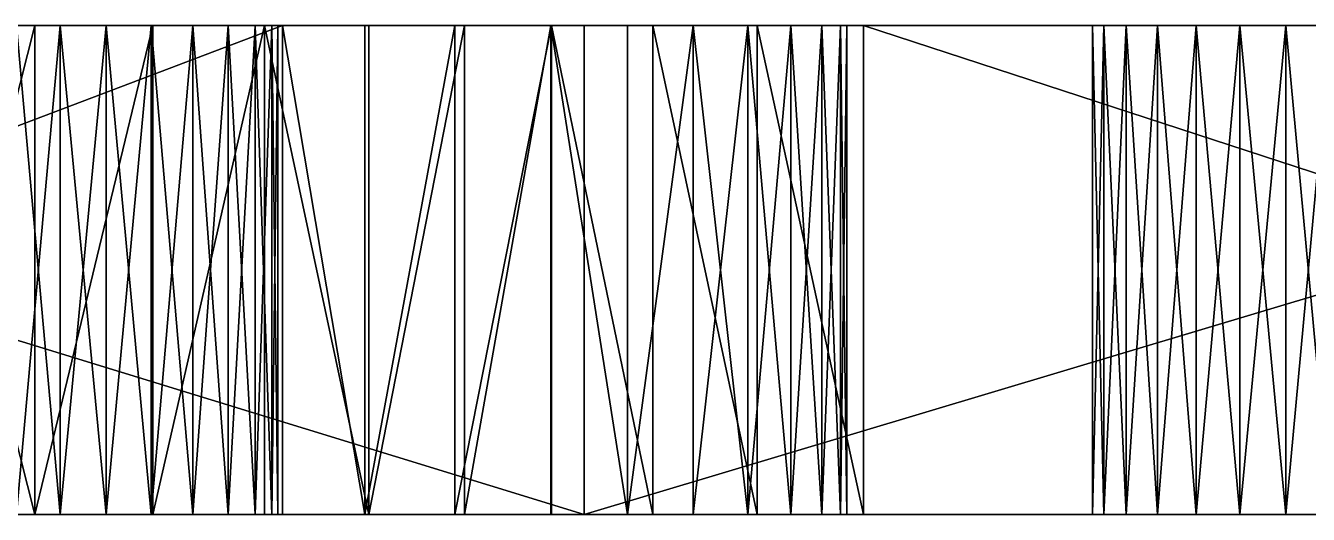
# Model space of a CAD drawing. Header units: metres. Extents: x -5.7 to 75.9, y 0 to 4.
# Drawn here: x 49.77 to 60.28, y 0 to 4 of the extents above; entities that cross this region are included whole.
import ezdxf

# ---------------------------------------------------------------- set-up
doc = ezdxf.new("R2010")
doc.units = ezdxf.units.M

msp = doc.modelspace()

# ---------------------------------------------------------------- linework, layer by layer
for points in [[(41.318542, 4, -5), (40.432671, 4, 15.170964), (51.877586, 4, 4.785977)], [(40.432671, 4, 15.170964), (40.80201, 4, 15.24142), (51.877586, 4, 4.785977)], [(41.142223, 4, 67.934494), (40.80201, 4, 68.094589), (54.348534, 4, 78.862305)], [(40.80201, 4, 68.094589), (41.318542, 4, 90), (54.348534, 4, 78.862305)], [(40.80201, 4, 15.24142), (41.142223, 4, 15.401513), (51.877586, 4, 4.785977)], [(41.142223, 4, 67.934494), (54.348534, 4, 78.862305), (49.699814, 4, 68.025246)], [(41.142223, 4, 15.401513), (49.382347, 4, 15.512235), (51.877586, 4, 4.785977)], [(41.318542, 4, 90), (41.318542, 0, 90), (54.348534, 0, 78.862305)], [(54.348534, 4, 78.862305), (41.318542, 4, 90), (54.348534, 0, 78.862305)], [(51.877586, 4, 4.785977), (51.877586, 0, 4.785977), (41.318542, 0, -5)], [(41.318542, 4, -5), (51.877586, 4, 4.785977), (41.318542, 0, -5)], [(49.699814, 4, 18.025246), (46.704994, 4, 30.204323), (50.057411, 4, 18.141436)], [(46.704994, 4, 30.204323), (47.783955, 4, 30.458092), (50.057411, 4, 18.141436)], [(49.699814, 4, 65.31076), (50.057411, 4, 65.194572), (46.704994, 4, 53.795677)], [(46.704994, 4, 53.795677), (50.057411, 4, 65.194572), (47.783955, 4, 53.541908)], [(50.057411, 4, 18.141436), (47.783955, 4, 30.458092), (50.432671, 4, 18.165045)], [(47.783955, 4, 30.458092), (48.8349, 4, 30.810333), (50.432671, 4, 18.165045)], [(50.057411, 4, 65.194572), (50.432671, 4, 65.170967), (47.783955, 4, 53.541908)], [(47.783955, 4, 53.541908), (50.432671, 4, 65.170967), (48.8349, 4, 53.189667)], [(48.8349, 4, 53.189667), (49.848862, 4, 52.741959), (49.848862, 0, 52.741959)], [(48.8349, 4, 53.189667), (49.848862, 0, 52.741959), (48.8349, 0, 53.189667)], [(49.848862, 4, 31.258041), (48.8349, 4, 30.810333), (48.8349, 0, 30.810333)], [(49.848862, 4, 31.258041), (48.8349, 0, 30.810333), (49.848862, 0, 31.258041)], [(48.8349, 4, 30.810333), (49.848862, 4, 31.258041), (58.511829, 4, 26.312)], [(48.8349, 4, 30.810333), (58.511829, 4, 26.312), (50.80201, 4, 18.094589)], [(50.432671, 4, 18.165045), (48.8349, 4, 30.810333), (50.80201, 4, 18.094589)], [(50.432671, 4, 65.170967), (50.80201, 4, 65.241417), (48.8349, 4, 53.189667)], [(48.8349, 4, 53.189667), (50.80201, 4, 65.241417), (49.848862, 4, 52.741959)], [(49.382347, 4, 15.512235), (49.699814, 4, 15.310764), (51.877586, 4, 4.785977)], [(49.699814, 4, 68.025246), (50.057411, 4, 68.141434), (50.057411, 0, 68.141434)], [(49.699814, 4, 68.025246), (50.057411, 0, 68.141434), (49.699814, 0, 68.025246)], [(49.699814, 4, 65.31076), (49.699814, 0, 65.31076), (50.057411, 0, 65.194572)], [(50.057411, 4, 65.194572), (49.699814, 4, 65.31076), (50.057411, 0, 65.194572)], [(49.699814, 4, 18.025246), (50.057411, 4, 18.141436), (49.699814, 0, 18.025246)], [(50.057411, 4, 18.141436), (50.057411, 0, 18.141436), (49.699814, 0, 18.025246)], [(50.057411, 4, 15.194573), (49.699814, 4, 15.310764), (49.699814, 0, 15.310764)], [(50.057411, 4, 15.194573), (49.699814, 0, 15.310764), (50.057411, 0, 15.194573)], [(49.699814, 4, 68.025246), (54.348534, 4, 78.862305), (50.057411, 4, 68.141434)], [(49.699814, 4, 15.310764), (50.057411, 4, 15.194573), (51.877586, 4, 4.785977)], [(49.848862, 4, 52.741959), (50.817184, 4, 52.202606), (49.848862, 0, 52.741959)], [(50.817184, 4, 52.202606), (50.817184, 0, 52.202606), (49.848862, 0, 52.741959)], [(50.817184, 4, 31.797394), (49.848862, 4, 31.258041), (49.848862, 0, 31.258041)], [(50.817184, 4, 31.797394), (49.848862, 0, 31.258041), (50.817184, 0, 31.797394)], [(49.848862, 4, 52.741959), (50.80201, 4, 65.241417), (58.511829, 4, 57.688)], [(50.817184, 4, 52.202606), (49.848862, 4, 52.741959), (58.511829, 4, 57.312)], [(49.848862, 4, 52.741959), (58.511829, 4, 57.688), (58.511829, 4, 57.312)], [(49.848862, 4, 31.258041), (50.817184, 4, 31.797394), (58.511829, 4, 26.688)], [(49.848862, 4, 31.258041), (58.511829, 4, 26.688), (58.511829, 4, 26.312)], [(50.057411, 4, 68.141434), (50.432671, 4, 68.165047), (50.057411, 0, 68.141434)], [(50.432671, 4, 68.165047), (50.432671, 0, 68.165047), (50.057411, 0, 68.141434)], [(50.057411, 4, 65.194572), (50.057411, 0, 65.194572), (50.432671, 0, 65.170967)], [(50.432671, 4, 65.170967), (50.057411, 4, 65.194572), (50.432671, 0, 65.170967)], [(50.057411, 4, 15.194573), (50.057411, 0, 15.194573), (50.432671, 0, 15.170964)], [(50.432671, 4, 15.170964), (50.057411, 4, 15.194573), (50.432671, 0, 15.170964)], [(50.057411, 4, 18.141436), (50.432671, 4, 18.165045), (50.057411, 0, 18.141436)], [(50.432671, 4, 18.165045), (50.432671, 0, 18.165045), (50.057411, 0, 18.141436)], [(50.057411, 4, 68.141434), (54.348534, 4, 78.862305), (50.432671, 4, 68.165047)], [(50.057411, 4, 15.194573), (50.432671, 4, 15.170964), (52.552361, 4, 5.337394)], [(51.877586, 4, 4.785977), (50.057411, 4, 15.194573), (52.552361, 4, 5.337394)], [(50.432671, 4, 68.165047), (50.80201, 4, 68.094589), (50.80201, 0, 68.094589)], [(50.432671, 4, 68.165047), (50.80201, 0, 68.094589), (50.432671, 0, 68.165047)], [(50.432671, 4, 65.170967), (50.432671, 0, 65.170967), (50.80201, 0, 65.241417)], [(50.80201, 4, 65.241417), (50.432671, 4, 65.170967), (50.80201, 0, 65.241417)], [(50.432671, 4, 15.170964), (50.432671, 0, 15.170964), (50.80201, 0, 15.24142)], [(50.80201, 4, 15.24142), (50.432671, 4, 15.170964), (50.80201, 0, 15.24142)], [(50.432671, 4, 18.165045), (50.80201, 4, 18.094589), (50.432671, 0, 18.165045)], [(50.80201, 4, 18.094589), (50.80201, 0, 18.094589), (50.432671, 0, 18.165045)], [(50.432671, 4, 68.165047), (54.348534, 4, 78.862305), (50.80201, 4, 68.094589)], [(50.432671, 4, 15.170964), (50.80201, 4, 15.24142), (53.290421, 4, 5.800699)], [(52.552361, 4, 5.337394), (50.432671, 4, 15.170964), (53.290421, 4, 5.800699)], [(51.142223, 4, 65.401512), (50.80201, 4, 65.241417), (50.80201, 0, 65.241417)], [(51.142223, 4, 65.401512), (50.80201, 0, 65.241417), (51.142223, 0, 65.401512)], [(50.80201, 4, 68.094589), (51.142223, 4, 67.934494), (51.142223, 0, 67.934494)], [(50.80201, 4, 68.094589), (51.142223, 0, 67.934494), (50.80201, 0, 68.094589)], [(50.80201, 4, 15.24142), (50.80201, 0, 15.24142), (51.142223, 0, 15.401513)], [(51.142223, 4, 15.401513), (50.80201, 4, 15.24142), (51.142223, 0, 15.401513)], [(50.80201, 4, 18.094589), (51.142223, 4, 17.934496), (50.80201, 0, 18.094589)], [(51.142223, 4, 17.934496), (51.142223, 0, 17.934496), (50.80201, 0, 18.094589)], [(50.80201, 4, 65.241417), (51.142223, 4, 65.401512), (58.605335, 4, 58.052185)], [(50.80201, 4, 65.241417), (58.605335, 4, 58.052185), (58.511829, 4, 57.688)], [(50.80201, 4, 68.094589), (54.348534, 4, 78.862305), (51.142223, 4, 67.934494)], [(58.511829, 4, 26.312), (58.605335, 4, 25.947813), (50.80201, 4, 18.094589)], [(50.80201, 4, 18.094589), (58.605335, 4, 25.947813), (51.142223, 4, 17.934496)], [(53.290421, 4, 5.800699), (50.80201, 4, 15.24142), (54.080322, 4, 6.168712)], [(54.080322, 4, 6.168712), (50.80201, 4, 15.24142), (54.909832, 4, 6.43573)], [(50.80201, 4, 15.24142), (51.142223, 4, 15.401513), (54.909832, 4, 6.43573)], [(50.817184, 4, 52.202606), (51.731617, 4, 51.576206), (50.817184, 0, 52.202606)], [(51.731617, 4, 51.576206), (51.731617, 0, 51.576206), (50.817184, 0, 52.202606)], [(51.731617, 4, 32.423794), (50.817184, 4, 31.797394), (50.817184, 0, 31.797394)], [(51.731617, 4, 32.423794), (50.817184, 0, 31.797394), (51.731617, 0, 32.423794)], [(50.817184, 4, 52.202606), (58.511829, 4, 57.312), (58.605335, 4, 56.947815)], [(51.731617, 4, 51.576206), (50.817184, 4, 52.202606), (58.605335, 4, 56.947815)], [(50.817184, 4, 31.797394), (51.731617, 4, 32.423794), (58.605335, 4, 27.052187)], [(50.817184, 4, 31.797394), (58.605335, 4, 27.052187), (58.511829, 4, 26.688)], [(51.142223, 4, 65.401512), (51.142223, 0, 65.401512), (51.431938, 0, 65.641182)], [(51.431938, 4, 65.641182), (51.142223, 4, 65.401512), (51.431938, 0, 65.641182)], [(51.142223, 4, 67.934494), (51.431938, 4, 67.694824), (51.431938, 0, 67.694824)], [(51.142223, 4, 67.934494), (51.431938, 0, 67.694824), (51.142223, 0, 67.934494)], [(51.142223, 4, 15.401513), (51.142223, 0, 15.401513), (51.431938, 0, 15.641184)], [(51.431938, 4, 15.641184), (51.142223, 4, 15.401513), (51.431938, 0, 15.641184)], [(51.142223, 4, 17.934496), (51.431938, 4, 17.694826), (51.142223, 0, 17.934496)], [(51.431938, 4, 17.694826), (51.431938, 0, 17.694826), (51.142223, 0, 17.934496)], [(51.142223, 4, 65.401512), (51.431938, 4, 65.641182), (58.786476, 4, 58.38168)], [(51.142223, 4, 65.401512), (58.786476, 4, 58.38168), (58.605335, 4, 58.052185)], [(51.142223, 4, 67.934494), (54.348534, 4, 78.862305), (51.431938, 4, 67.694824)], [(58.605335, 4, 25.947813), (58.786476, 4, 25.618322), (51.142223, 4, 17.934496)], [(51.142223, 4, 17.934496), (58.786476, 4, 25.618322), (51.431938, 4, 17.694826)], [(51.142223, 4, 15.401513), (51.431938, 4, 15.641184), (55.766087, 4, 6.597613)], [(54.909832, 4, 6.43573), (51.142223, 4, 15.401513), (55.766087, 4, 6.597613)], [(51.652943, 4, 65.945374), (51.431938, 4, 65.641182), (51.652943, 0, 65.945374)], [(51.431938, 4, 65.641182), (51.431938, 0, 65.641182), (51.652943, 0, 65.945374)], [(51.431938, 4, 67.694824), (51.652943, 4, 67.390633), (51.652943, 0, 67.390633)], [(51.431938, 4, 67.694824), (51.652943, 0, 67.390633), (51.431938, 0, 67.694824)], [(51.652943, 4, 15.945374), (51.431938, 4, 15.641184), (51.652943, 0, 15.945374)], [(51.431938, 4, 15.641184), (51.431938, 0, 15.641184), (51.652943, 0, 15.945374)], [(51.431938, 4, 17.694826), (51.652943, 4, 17.390635), (51.431938, 0, 17.694826)], [(51.652943, 4, 17.390635), (51.652943, 0, 17.390635), (51.431938, 0, 17.694826)], [(51.431938, 4, 65.641182), (51.652943, 4, 65.945374), (59.043865, 4, 58.655769)], [(51.431938, 4, 65.641182), (59.043865, 4, 58.655769), (58.786476, 4, 58.38168)], [(51.431938, 4, 67.694824), (54.348534, 4, 78.862305), (51.652943, 4, 67.390633)], [(58.786476, 4, 25.618322), (59.043865, 4, 25.344231), (51.431938, 4, 17.694826)], [(51.431938, 4, 17.694826), (59.043865, 4, 25.344231), (51.652943, 4, 17.390635)], [(55.766087, 4, 6.597613), (51.431938, 4, 15.641184), (56.635822, 4, 6.651855)], [(51.431938, 4, 15.641184), (51.652943, 4, 15.945374), (56.635822, 4, 6.651855)], [(51.652943, 4, 67.390633), (51.791359, 4, 67.041039), (51.791359, 0, 67.041039)], [(51.791359, 4, 66.294968), (51.652943, 4, 65.945374), (51.652943, 0, 65.945374)], [(51.652943, 4, 67.390633), (51.791359, 0, 67.041039), (51.652943, 0, 67.390633)], [(51.791359, 4, 66.294968), (51.652943, 0, 65.945374), (51.791359, 0, 66.294968)], [(51.652943, 4, 17.390635), (51.791359, 4, 17.041039), (51.652943, 0, 17.390635)], [(51.791359, 4, 17.041039), (51.791359, 0, 17.041039), (51.652943, 0, 17.390635)], [(51.652943, 4, 15.945374), (51.652943, 0, 15.945374), (51.791359, 0, 16.29497)], [(51.791359, 4, 16.29497), (51.652943, 4, 15.945374), (51.791359, 0, 16.29497)], [(51.652943, 4, 65.945374), (51.791359, 4, 66.294968), (59.361332, 4, 58.857239)], [(59.043865, 4, 58.655769), (51.652943, 4, 65.945374), (59.361332, 4, 58.857239)], [(51.791359, 4, 67.041039), (51.652943, 4, 67.390633), (67.718262, 4, 78.862305)], [(51.652943, 4, 67.390633), (54.348534, 4, 78.862305), (67.718262, 4, 78.862305)], [(59.043865, 4, 25.344231), (59.361332, 4, 25.142759), (51.652943, 4, 17.390635)], [(51.652943, 4, 17.390635), (59.361332, 4, 25.142759), (51.791359, 4, 17.041039)], [(51.652943, 4, 15.945374), (51.791359, 4, 16.29497), (56.635822, 4, 6.651855)], [(51.731617, 4, 51.576206), (52.584347, 4, 50.868107), (52.584347, 0, 50.868107)], [(51.731617, 4, 51.576206), (52.584347, 0, 50.868107), (51.731617, 0, 51.576206)], [(52.584347, 4, 33.131893), (51.731617, 4, 32.423794), (52.584347, 0, 33.131893)], [(51.731617, 4, 32.423794), (51.731617, 0, 32.423794), (52.584347, 0, 33.131893)], [(51.731617, 4, 51.576206), (58.605335, 4, 56.947815), (58.786476, 4, 56.61832)], [(52.584347, 4, 50.868107), (51.731617, 4, 51.576206), (58.786476, 4, 56.61832)], [(51.731617, 4, 32.423794), (52.584347, 4, 33.131893), (58.786476, 4, 27.381678)], [(51.731617, 4, 32.423794), (58.786476, 4, 27.381678), (58.605335, 4, 27.052187)], [(51.791359, 4, 67.041039), (51.838482, 4, 66.668007), (51.838482, 0, 66.668007)], [(51.791359, 4, 67.041039), (51.838482, 0, 66.668007), (51.791359, 0, 67.041039)], [(51.838482, 4, 66.668007), (51.791359, 4, 66.294968), (51.791359, 0, 66.294968)], [(51.838482, 4, 66.668007), (51.791359, 0, 66.294968), (51.838482, 0, 66.668007)], [(51.791359, 4, 17.041039), (51.838482, 4, 16.668005), (51.791359, 0, 17.041039)], [(51.838482, 4, 16.668005), (51.838482, 0, 16.668005), (51.791359, 0, 17.041039)], [(51.838482, 4, 16.668005), (51.791359, 4, 16.29497), (51.791359, 0, 16.29497)], [(51.838482, 4, 16.668005), (51.791359, 0, 16.29497), (51.838482, 0, 16.668005)], [(51.791359, 4, 66.294968), (51.838482, 4, 66.668007), (59.718929, 4, 58.973431)], [(59.361332, 4, 58.857239), (51.791359, 4, 66.294968), (59.718929, 4, 58.973431)], [(51.838482, 4, 66.668007), (51.791359, 4, 67.041039), (60.094185, 4, 58.99704)], [(51.791359, 4, 67.041039), (67.718262, 4, 78.862305), (60.094185, 4, 58.99704)], [(59.361332, 4, 25.142759), (59.718929, 4, 25.026569), (51.791359, 4, 17.041039)], [(51.791359, 4, 17.041039), (59.718929, 4, 25.026569), (51.838482, 4, 16.668005)], [(51.838482, 4, 16.668005), (60.094185, 4, 25.00296), (51.791359, 4, 16.29497)], [(51.791359, 4, 16.29497), (60.094185, 4, 25.00296), (56.635822, 4, 6.651855)], [(59.718929, 4, 58.973431), (51.838482, 4, 66.668007), (60.094185, 4, 58.99704)], [(59.718929, 4, 25.026569), (60.094185, 4, 25.00296), (51.838482, 4, 16.668005)], [(51.877586, 4, 4.785977), (52.552361, 0, 5.337394), (51.877586, 0, 4.785977)], [(51.877586, 4, 4.785977), (52.552361, 4, 5.337394), (52.552361, 0, 5.337394)], [(53.290421, 4, 5.800699), (53.290421, 0, 5.800699), (52.552361, 0, 5.337394)], [(52.552361, 4, 5.337394), (53.290421, 4, 5.800699), (52.552361, 0, 5.337394)], [(53.368107, 4, 50.084347), (53.368107, 0, 50.084347), (52.584347, 0, 50.868107)], [(52.584347, 4, 50.868107), (53.368107, 4, 50.084347), (52.584347, 0, 50.868107)], [(53.368107, 4, 33.915653), (52.584347, 4, 33.131893), (52.584347, 0, 33.131893)], [(53.368107, 4, 33.915653), (52.584347, 0, 33.131893), (53.368107, 0, 33.915653)], [(52.584347, 4, 33.131893), (53.368107, 4, 33.915653), (59.043865, 4, 27.655769)], [(52.584347, 4, 50.868107), (58.786476, 4, 56.61832), (59.043865, 4, 56.344231)], [(52.584347, 4, 33.131893), (59.043865, 4, 27.655769), (58.786476, 4, 27.381678)], [(52.584347, 4, 50.868107), (59.043865, 4, 56.344231), (53.368107, 4, 50.084347)], [(54.080322, 4, 6.168712), (54.080322, 0, 6.168712), (53.290421, 0, 5.800699)], [(53.290421, 4, 5.800699), (54.080322, 4, 6.168712), (53.290421, 0, 5.800699)], [(54.076206, 4, 49.231617), (54.076206, 0, 49.231617), (53.368107, 0, 50.084347)], [(53.368107, 4, 50.084347), (54.076206, 4, 49.231617), (53.368107, 0, 50.084347)], [(54.076206, 4, 34.768383), (53.368107, 4, 33.915653), (53.368107, 0, 33.915653)], [(54.076206, 4, 34.768383), (53.368107, 0, 33.915653), (54.076206, 0, 34.768383)], [(53.368107, 4, 33.915653), (54.076206, 4, 34.768383), (59.361332, 4, 27.857241)], [(59.043865, 4, 27.655769), (53.368107, 4, 33.915653), (59.361332, 4, 27.857241)], [(59.043865, 4, 56.344231), (59.361332, 4, 56.142761), (53.368107, 4, 50.084347)], [(53.368107, 4, 50.084347), (59.361332, 4, 56.142761), (54.076206, 4, 49.231617)], [(54.076206, 4, 49.231617), (54.702606, 4, 48.317184), (54.702606, 0, 48.317184)], [(54.076206, 4, 49.231617), (54.702606, 0, 48.317184), (54.076206, 0, 49.231617)], [(54.702606, 4, 35.682816), (54.076206, 4, 34.768383), (54.702606, 0, 35.682816)], [(54.076206, 4, 34.768383), (54.076206, 0, 34.768383), (54.702606, 0, 35.682816)], [(59.361332, 4, 27.857241), (54.076206, 4, 34.768383), (59.718929, 4, 27.973431)], [(54.076206, 4, 34.768383), (54.702606, 4, 35.682816), (59.718929, 4, 27.973431)], [(59.361332, 4, 56.142761), (59.718929, 4, 56.026569), (54.076206, 4, 49.231617)], [(54.076206, 4, 49.231617), (59.718929, 4, 56.026569), (54.702606, 4, 48.317184)], [(54.080322, 4, 6.168712), (54.909832, 0, 6.43573), (54.080322, 0, 6.168712)], [(54.080322, 4, 6.168712), (54.909832, 4, 6.43573), (54.909832, 0, 6.43573)], [(54.348534, 4, 78.862305), (54.348534, 0, 78.862305), (67.718262, 4, 78.862305)], [(67.718262, 4, 78.862305), (54.348534, 0, 78.862305), (67.718262, 0, 78.862305)], [(55.241959, 4, 47.348862), (55.241959, 0, 47.348862), (54.702606, 0, 48.317184)], [(54.702606, 4, 48.317184), (55.241959, 4, 47.348862), (54.702606, 0, 48.317184)], [(55.241959, 4, 36.651138), (54.702606, 4, 35.682816), (54.702606, 0, 35.682816)], [(55.241959, 4, 36.651138), (54.702606, 0, 35.682816), (55.241959, 0, 36.651138)], [(54.702606, 4, 35.682816), (55.241959, 4, 36.651138), (60.094185, 4, 27.99704)], [(59.718929, 4, 27.973431), (54.702606, 4, 35.682816), (60.094185, 4, 27.99704)], [(59.718929, 4, 56.026569), (60.094185, 4, 56.00296), (54.702606, 4, 48.317184)], [(54.702606, 4, 48.317184), (60.094185, 4, 56.00296), (55.241959, 4, 47.348862)], [(54.909832, 4, 6.43573), (55.766087, 0, 6.597613), (54.909832, 0, 6.43573)], [(54.909832, 4, 6.43573), (55.766087, 4, 6.597613), (55.766087, 0, 6.597613)], [(55.241959, 4, 47.348862), (55.689667, 4, 46.3349), (55.689667, 0, 46.3349)], [(55.241959, 4, 47.348862), (55.689667, 0, 46.3349), (55.241959, 0, 47.348862)], [(55.689667, 4, 37.6651), (55.241959, 4, 36.651138), (55.241959, 0, 36.651138)], [(55.689667, 4, 37.6651), (55.241959, 0, 36.651138), (55.689667, 0, 37.6651)], [(55.241959, 4, 36.651138), (55.689667, 4, 37.6651), (60.094185, 4, 27.99704)], [(55.241959, 4, 47.348862), (60.094185, 4, 56.00296), (55.689667, 4, 46.3349)], [(55.689667, 4, 46.3349), (56.041908, 4, 45.283955), (56.041908, 0, 45.283955)], [(55.689667, 4, 46.3349), (56.041908, 0, 45.283955), (55.689667, 0, 46.3349)], [(56.041908, 4, 38.716045), (55.689667, 4, 37.6651), (55.689667, 0, 37.6651)], [(56.041908, 4, 38.716045), (55.689667, 0, 37.6651), (56.041908, 0, 38.716045)], [(55.689667, 4, 46.3349), (60.463524, 4, 56.073414), (65.516403, 4, 43.227566)], [(65.198936, 4, 43.026096), (55.689667, 4, 46.3349), (65.516403, 4, 43.227566)], [(55.689667, 4, 37.6651), (56.041908, 4, 38.716045), (65.198936, 4, 40.714558)], [(55.689667, 4, 37.6651), (65.198936, 4, 40.714558), (65.516403, 4, 40.513088)], [(60.094185, 4, 27.99704), (55.689667, 4, 37.6651), (60.463524, 4, 27.926584)], [(55.689667, 4, 37.6651), (65.516403, 4, 40.513088), (60.463524, 4, 27.926584)], [(60.094185, 4, 56.00296), (60.463524, 4, 56.073414), (55.689667, 4, 46.3349)], [(56.041908, 4, 45.283955), (55.689667, 4, 46.3349), (65.198936, 4, 43.026096)], [(55.766087, 4, 6.597613), (56.635822, 0, 6.651855), (55.766087, 0, 6.597613)], [(55.766087, 4, 6.597613), (56.635822, 4, 6.651855), (56.635822, 0, 6.651855)], [(56.295677, 4, 44.204994), (56.295677, 0, 44.204994), (56.041908, 0, 45.283955)], [(56.041908, 4, 45.283955), (56.295677, 4, 44.204994), (56.041908, 0, 45.283955)], [(56.295677, 4, 39.795006), (56.041908, 4, 38.716045), (56.295677, 0, 39.795006)], [(56.041908, 4, 38.716045), (56.041908, 0, 38.716045), (56.295677, 0, 39.795006)], [(56.295677, 4, 44.204994), (56.041908, 4, 45.283955), (64.941551, 4, 42.752007)], [(56.041908, 4, 38.716045), (56.295677, 4, 39.795006), (64.941551, 4, 40.988647)], [(56.041908, 4, 38.716045), (64.941551, 4, 40.988647), (65.198936, 4, 40.714558)], [(56.041908, 4, 45.283955), (65.198936, 4, 43.026096), (64.941551, 4, 42.752007)], [(56.295677, 4, 44.204994), (56.448811, 4, 43.10722), (56.448811, 0, 43.10722)], [(56.295677, 4, 44.204994), (56.448811, 0, 43.10722), (56.295677, 0, 44.204994)], [(56.448811, 4, 40.89278), (56.295677, 4, 39.795006), (56.295677, 0, 39.795006)], [(56.448811, 4, 40.89278), (56.295677, 0, 39.795006), (56.448811, 0, 40.89278)], [(56.295677, 4, 44.204994), (64.941551, 4, 42.752007), (64.760406, 4, 42.422512)], [(56.448811, 4, 43.10722), (56.295677, 4, 44.204994), (64.760406, 4, 42.422512)], [(56.295677, 4, 39.795006), (56.448811, 4, 40.89278), (64.760406, 4, 41.318142)], [(56.295677, 4, 39.795006), (64.760406, 4, 41.318142), (64.941551, 4, 40.988647)], [(56.448811, 4, 43.10722), (56.5, 4, 42), (56.5, 0, 42)], [(56.448811, 4, 43.10722), (56.5, 0, 42), (56.448811, 0, 43.10722)], [(56.5, 4, 42), (56.448811, 4, 40.89278), (56.448811, 0, 40.89278)], [(56.5, 4, 42), (56.448811, 0, 40.89278), (56.5, 0, 42)], [(56.448811, 4, 43.10722), (64.760406, 4, 42.422512), (64.666901, 4, 42.058327)], [(56.5, 4, 42), (56.448811, 4, 43.10722), (64.666901, 4, 42.058327)], [(56.448811, 4, 40.89278), (56.5, 4, 42), (64.666901, 4, 41.682327)], [(56.448811, 4, 40.89278), (64.666901, 4, 41.682327), (64.760406, 4, 41.318142)], [(56.5, 4, 42), (64.666901, 4, 42.058327), (64.666901, 4, 41.682327)], [(68.894814, 4, 6.651855), (68.894814, 0, 6.651855), (56.635822, 4, 6.651855)], [(56.635822, 4, 6.651855), (68.894814, 0, 6.651855), (56.635822, 0, 6.651855)], [(60.094185, 4, 25.00296), (60.463524, 4, 25.073416), (56.635822, 4, 6.651855)], [(56.635822, 4, 6.651855), (60.463524, 4, 25.073416), (68.894814, 4, 6.651855)], [(58.511829, 4, 57.688), (58.605335, 4, 58.052185), (58.605335, 0, 58.052185)], [(58.511829, 4, 57.688), (58.605335, 0, 58.052185), (58.511829, 0, 57.688)], [(58.511829, 4, 57.312), (58.511829, 4, 57.688), (58.511829, 0, 57.688)], [(58.511829, 4, 57.312), (58.511829, 0, 57.688), (58.511829, 0, 57.312)], [(58.511829, 4, 57.312), (58.511829, 0, 57.312), (58.605335, 0, 56.947815)], [(58.605335, 4, 56.947815), (58.511829, 4, 57.312), (58.605335, 0, 56.947815)], [(58.605335, 4, 27.052187), (58.605335, 0, 27.052187), (58.511829, 0, 26.688)], [(58.511829, 4, 26.688), (58.605335, 4, 27.052187), (58.511829, 0, 26.688)], [(58.511829, 4, 26.312), (58.511829, 4, 26.688), (58.511829, 0, 26.688)], [(58.511829, 4, 26.312), (58.511829, 0, 26.688), (58.511829, 0, 26.312)], [(58.605335, 4, 25.947813), (58.511829, 4, 26.312), (58.511829, 0, 26.312)], [(58.605335, 4, 25.947813), (58.511829, 0, 26.312), (58.605335, 0, 25.947813)], [(58.605335, 4, 58.052185), (58.786476, 4, 58.38168), (58.786476, 0, 58.38168)], [(58.605335, 4, 58.052185), (58.786476, 0, 58.38168), (58.605335, 0, 58.052185)], [(58.786476, 4, 56.61832), (58.605335, 4, 56.947815), (58.605335, 0, 56.947815)], [(58.786476, 4, 56.61832), (58.605335, 0, 56.947815), (58.786476, 0, 56.61832)], [(58.605335, 4, 27.052187), (58.786476, 4, 27.381678), (58.786476, 0, 27.381678)], [(58.605335, 4, 27.052187), (58.786476, 0, 27.381678), (58.605335, 0, 27.052187)], [(58.605335, 4, 25.947813), (58.605335, 0, 25.947813), (58.786476, 0, 25.618322)], [(58.786476, 4, 25.618322), (58.605335, 4, 25.947813), (58.786476, 0, 25.618322)], [(58.786476, 4, 58.38168), (59.043865, 4, 58.655769), (59.043865, 0, 58.655769)], [(58.786476, 4, 58.38168), (59.043865, 0, 58.655769), (58.786476, 0, 58.38168)], [(59.043865, 4, 56.344231), (58.786476, 4, 56.61832), (58.786476, 0, 56.61832)], [(59.043865, 4, 56.344231), (58.786476, 0, 56.61832), (59.043865, 0, 56.344231)], [(58.786476, 4, 27.381678), (59.043865, 4, 27.655769), (59.043865, 0, 27.655769)], [(58.786476, 4, 27.381678), (59.043865, 0, 27.655769), (58.786476, 0, 27.381678)], [(59.043865, 4, 25.344231), (58.786476, 4, 25.618322), (58.786476, 0, 25.618322)], [(59.043865, 4, 25.344231), (58.786476, 0, 25.618322), (59.043865, 0, 25.344231)], [(59.043865, 4, 58.655769), (59.361332, 4, 58.857239), (59.361332, 0, 58.857239)], [(59.043865, 4, 58.655769), (59.361332, 0, 58.857239), (59.043865, 0, 58.655769)], [(59.361332, 4, 56.142761), (59.043865, 4, 56.344231), (59.043865, 0, 56.344231)], [(59.361332, 4, 56.142761), (59.043865, 0, 56.344231), (59.361332, 0, 56.142761)], [(59.043865, 4, 27.655769), (59.361332, 4, 27.857241), (59.043865, 0, 27.655769)], [(59.361332, 4, 27.857241), (59.361332, 0, 27.857241), (59.043865, 0, 27.655769)], [(59.361332, 4, 25.142759), (59.043865, 4, 25.344231), (59.043865, 0, 25.344231)], [(59.361332, 4, 25.142759), (59.043865, 0, 25.344231), (59.361332, 0, 25.142759)], [(59.361332, 4, 58.857239), (59.718929, 4, 58.973431), (59.718929, 0, 58.973431)], [(59.361332, 4, 58.857239), (59.718929, 0, 58.973431), (59.361332, 0, 58.857239)], [(59.361332, 4, 56.142761), (59.361332, 0, 56.142761), (59.718929, 0, 56.026569)], [(59.718929, 4, 56.026569), (59.361332, 4, 56.142761), (59.718929, 0, 56.026569)], [(59.361332, 4, 27.857241), (59.718929, 4, 27.973431), (59.361332, 0, 27.857241)], [(59.718929, 4, 27.973431), (59.718929, 0, 27.973431), (59.361332, 0, 27.857241)], [(59.361332, 4, 25.142759), (59.361332, 0, 25.142759), (59.718929, 0, 25.026569)], [(59.718929, 4, 25.026569), (59.361332, 4, 25.142759), (59.718929, 0, 25.026569)], [(59.718929, 4, 58.973431), (60.094185, 4, 58.99704), (60.094185, 0, 58.99704)], [(59.718929, 4, 58.973431), (60.094185, 0, 58.99704), (59.718929, 0, 58.973431)], [(60.094185, 4, 56.00296), (59.718929, 4, 56.026569), (59.718929, 0, 56.026569)], [(60.094185, 4, 56.00296), (59.718929, 0, 56.026569), (60.094185, 0, 56.00296)], [(59.718929, 4, 27.973431), (60.094185, 4, 27.99704), (60.094185, 0, 27.99704)], [(59.718929, 4, 27.973431), (60.094185, 0, 27.99704), (59.718929, 0, 27.973431)], [(59.718929, 4, 25.026569), (59.718929, 0, 25.026569), (60.094185, 0, 25.00296)], [(60.094185, 4, 25.00296), (59.718929, 4, 25.026569), (60.094185, 0, 25.00296)], [(60.094185, 4, 58.99704), (60.463524, 4, 58.926586), (60.094185, 0, 58.99704)], [(60.463524, 4, 58.926586), (60.463524, 0, 58.926586), (60.094185, 0, 58.99704)], [(60.094185, 4, 56.00296), (60.094185, 0, 56.00296), (60.463524, 0, 56.073414)], [(60.463524, 4, 56.073414), (60.094185, 4, 56.00296), (60.463524, 0, 56.073414)], [(60.463524, 4, 25.073416), (60.094185, 0, 25.00296), (60.463524, 0, 25.073416)], [(60.094185, 4, 27.99704), (60.463524, 4, 27.926584), (60.463524, 0, 27.926584)], [(60.094185, 4, 27.99704), (60.463524, 0, 27.926584), (60.094185, 0, 27.99704)], [(60.463524, 4, 25.073416), (60.094185, 4, 25.00296), (60.094185, 0, 25.00296)], [(60.094185, 4, 58.99704), (67.718262, 4, 78.862305), (60.463524, 4, 58.926586)], [(51.877586, 0, 4.785977), (40.432671, 0, 15.170964), (41.318542, 0, -5)], [(51.877586, 0, 4.785977), (40.80201, 0, 15.24142), (40.432671, 0, 15.170964)], [(54.348534, 0, 78.862305), (40.80201, 0, 68.094589), (41.142223, 0, 67.934494)], [(54.348534, 0, 78.862305), (41.318542, 0, 90), (40.80201, 0, 68.094589)], [(51.877586, 0, 4.785977), (41.142223, 0, 15.401513), (40.80201, 0, 15.24142)], [(49.699814, 0, 68.025246), (54.348534, 0, 78.862305), (41.142223, 0, 67.934494)], [(51.877586, 0, 4.785977), (49.382347, 0, 15.512235), (41.142223, 0, 15.401513)], [(50.057411, 0, 18.141436), (46.704994, 0, 30.204323), (49.699814, 0, 18.025246)], [(50.057411, 0, 18.141436), (47.783955, 0, 30.458092), (46.704994, 0, 30.204323)], [(46.704994, 0, 53.795677), (50.057411, 0, 65.194572), (49.699814, 0, 65.31076)], [(47.783955, 0, 53.541908), (50.057411, 0, 65.194572), (46.704994, 0, 53.795677)], [(50.432671, 0, 18.165045), (47.783955, 0, 30.458092), (50.057411, 0, 18.141436)], [(50.432671, 0, 18.165045), (48.8349, 0, 30.810333), (47.783955, 0, 30.458092)], [(47.783955, 0, 53.541908), (50.432671, 0, 65.170967), (50.057411, 0, 65.194572)], [(48.8349, 0, 53.189667), (50.432671, 0, 65.170967), (47.783955, 0, 53.541908)], [(58.511829, 0, 26.312), (49.848862, 0, 31.258041), (48.8349, 0, 30.810333)], [(50.80201, 0, 18.094589), (58.511829, 0, 26.312), (48.8349, 0, 30.810333)], [(50.80201, 0, 18.094589), (48.8349, 0, 30.810333), (50.432671, 0, 18.165045)], [(48.8349, 0, 53.189667), (50.80201, 0, 65.241417), (50.432671, 0, 65.170967)], [(49.848862, 0, 52.741959), (50.80201, 0, 65.241417), (48.8349, 0, 53.189667)], [(51.877586, 0, 4.785977), (49.699814, 0, 15.310764), (49.382347, 0, 15.512235)], [(50.057411, 0, 68.141434), (54.348534, 0, 78.862305), (49.699814, 0, 68.025246)], [(51.877586, 0, 4.785977), (50.057411, 0, 15.194573), (49.699814, 0, 15.310764)], [(58.511829, 0, 57.688), (50.80201, 0, 65.241417), (49.848862, 0, 52.741959)], [(58.511829, 0, 57.312), (58.511829, 0, 57.688), (49.848862, 0, 52.741959)], [(58.511829, 0, 57.312), (49.848862, 0, 52.741959), (50.817184, 0, 52.202606)], [(58.511829, 0, 26.688), (50.817184, 0, 31.797394), (49.848862, 0, 31.258041)], [(58.511829, 0, 26.312), (58.511829, 0, 26.688), (49.848862, 0, 31.258041)], [(50.432671, 0, 68.165047), (54.348534, 0, 78.862305), (50.057411, 0, 68.141434)], [(52.552361, 0, 5.337394), (50.057411, 0, 15.194573), (51.877586, 0, 4.785977)], [(52.552361, 0, 5.337394), (50.432671, 0, 15.170964), (50.057411, 0, 15.194573)], [(50.80201, 0, 68.094589), (54.348534, 0, 78.862305), (50.432671, 0, 68.165047)], [(53.290421, 0, 5.800699), (50.80201, 0, 15.24142), (50.432671, 0, 15.170964)], [(53.290421, 0, 5.800699), (50.432671, 0, 15.170964), (52.552361, 0, 5.337394)], [(58.605335, 0, 58.052185), (51.142223, 0, 65.401512), (50.80201, 0, 65.241417)], [(58.511829, 0, 57.688), (58.605335, 0, 58.052185), (50.80201, 0, 65.241417)], [(51.142223, 0, 67.934494), (54.348534, 0, 78.862305), (50.80201, 0, 68.094589)], [(50.80201, 0, 18.094589), (58.605335, 0, 25.947813), (58.511829, 0, 26.312)], [(51.142223, 0, 17.934496), (58.605335, 0, 25.947813), (50.80201, 0, 18.094589)], [(54.080322, 0, 6.168712), (50.80201, 0, 15.24142), (53.290421, 0, 5.800699)], [(54.909832, 0, 6.43573), (50.80201, 0, 15.24142), (54.080322, 0, 6.168712)], [(54.909832, 0, 6.43573), (51.142223, 0, 15.401513), (50.80201, 0, 15.24142)], [(58.605335, 0, 56.947815), (58.511829, 0, 57.312), (50.817184, 0, 52.202606)], [(58.605335, 0, 56.947815), (50.817184, 0, 52.202606), (51.731617, 0, 51.576206)], [(58.605335, 0, 27.052187), (51.731617, 0, 32.423794), (50.817184, 0, 31.797394)], [(58.511829, 0, 26.688), (58.605335, 0, 27.052187), (50.817184, 0, 31.797394)], [(55.766087, 0, 6.597613), (51.431938, 0, 15.641184), (51.142223, 0, 15.401513)], [(55.766087, 0, 6.597613), (51.142223, 0, 15.401513), (54.909832, 0, 6.43573)], [(58.786476, 0, 58.38168), (51.431938, 0, 65.641182), (51.142223, 0, 65.401512)], [(58.605335, 0, 58.052185), (58.786476, 0, 58.38168), (51.142223, 0, 65.401512)], [(51.431938, 0, 67.694824), (54.348534, 0, 78.862305), (51.142223, 0, 67.934494)], [(51.142223, 0, 17.934496), (58.786476, 0, 25.618322), (58.605335, 0, 25.947813)], [(51.431938, 0, 17.694826), (58.786476, 0, 25.618322), (51.142223, 0, 17.934496)], [(56.635822, 0, 6.651855), (51.431938, 0, 15.641184), (55.766087, 0, 6.597613)], [(56.635822, 0, 6.651855), (51.652943, 0, 15.945374), (51.431938, 0, 15.641184)], [(59.043865, 0, 58.655769), (51.652943, 0, 65.945374), (51.431938, 0, 65.641182)], [(58.786476, 0, 58.38168), (59.043865, 0, 58.655769), (51.431938, 0, 65.641182)], [(51.652943, 0, 67.390633), (54.348534, 0, 78.862305), (51.431938, 0, 67.694824)], [(51.431938, 0, 17.694826), (59.043865, 0, 25.344231), (58.786476, 0, 25.618322)], [(51.652943, 0, 17.390635), (59.043865, 0, 25.344231), (51.431938, 0, 17.694826)], [(56.635822, 0, 6.651855), (51.791359, 0, 16.29497), (51.652943, 0, 15.945374)], [(59.361332, 0, 58.857239), (51.791359, 0, 66.294968), (51.652943, 0, 65.945374)], [(59.361332, 0, 58.857239), (51.652943, 0, 65.945374), (59.043865, 0, 58.655769)], [(67.718262, 0, 78.862305), (54.348534, 0, 78.862305), (51.652943, 0, 67.390633)], [(67.718262, 0, 78.862305), (51.652943, 0, 67.390633), (51.791359, 0, 67.041039)], [(51.652943, 0, 17.390635), (59.361332, 0, 25.142759), (59.043865, 0, 25.344231)], [(51.791359, 0, 17.041039), (59.361332, 0, 25.142759), (51.652943, 0, 17.390635)], [(58.786476, 0, 56.61832), (51.731617, 0, 51.576206), (52.584347, 0, 50.868107)], [(58.786476, 0, 56.61832), (58.605335, 0, 56.947815), (51.731617, 0, 51.576206)], [(58.786476, 0, 27.381678), (52.584347, 0, 33.131893), (51.731617, 0, 32.423794)], [(58.605335, 0, 27.052187), (58.786476, 0, 27.381678), (51.731617, 0, 32.423794)], [(56.635822, 0, 6.651855), (60.094185, 0, 25.00296), (51.791359, 0, 16.29497)], [(59.718929, 0, 58.973431), (51.791359, 0, 66.294968), (59.361332, 0, 58.857239)], [(59.718929, 0, 58.973431), (51.838482, 0, 66.668007), (51.791359, 0, 66.294968)], [(60.094185, 0, 58.99704), (67.718262, 0, 78.862305), (51.791359, 0, 67.041039)], [(60.094185, 0, 58.99704), (51.791359, 0, 67.041039), (51.838482, 0, 66.668007)], [(51.791359, 0, 17.041039), (59.718929, 0, 25.026569), (59.361332, 0, 25.142759)], [(51.838482, 0, 16.668005), (59.718929, 0, 25.026569), (51.791359, 0, 17.041039)], [(51.791359, 0, 16.29497), (60.094185, 0, 25.00296), (51.838482, 0, 16.668005)], [(60.094185, 0, 58.99704), (51.838482, 0, 66.668007), (59.718929, 0, 58.973431)], [(51.838482, 0, 16.668005), (60.094185, 0, 25.00296), (59.718929, 0, 25.026569)], [(59.043865, 0, 56.344231), (58.786476, 0, 56.61832), (52.584347, 0, 50.868107)], [(59.043865, 0, 27.655769), (53.368107, 0, 33.915653), (52.584347, 0, 33.131893)], [(58.786476, 0, 27.381678), (59.043865, 0, 27.655769), (52.584347, 0, 33.131893)], [(53.368107, 0, 50.084347), (59.043865, 0, 56.344231), (52.584347, 0, 50.868107)], [(53.368107, 0, 50.084347), (59.361332, 0, 56.142761), (59.043865, 0, 56.344231)], [(59.361332, 0, 27.857241), (53.368107, 0, 33.915653), (59.043865, 0, 27.655769)], [(59.361332, 0, 27.857241), (54.076206, 0, 34.768383), (53.368107, 0, 33.915653)], [(54.076206, 0, 49.231617), (59.361332, 0, 56.142761), (53.368107, 0, 50.084347)], [(59.718929, 0, 27.973431), (54.076206, 0, 34.768383), (59.361332, 0, 27.857241)], [(59.718929, 0, 27.973431), (54.702606, 0, 35.682816), (54.076206, 0, 34.768383)], [(54.076206, 0, 49.231617), (59.718929, 0, 56.026569), (59.361332, 0, 56.142761)], [(54.702606, 0, 48.317184), (59.718929, 0, 56.026569), (54.076206, 0, 49.231617)], [(60.094185, 0, 27.99704), (55.241959, 0, 36.651138), (54.702606, 0, 35.682816)], [(60.094185, 0, 27.99704), (54.702606, 0, 35.682816), (59.718929, 0, 27.973431)], [(54.702606, 0, 48.317184), (60.094185, 0, 56.00296), (59.718929, 0, 56.026569)], [(55.241959, 0, 47.348862), (60.094185, 0, 56.00296), (54.702606, 0, 48.317184)], [(60.094185, 0, 27.99704), (55.689667, 0, 37.6651), (55.241959, 0, 36.651138)], [(55.689667, 0, 46.3349), (60.094185, 0, 56.00296), (55.241959, 0, 47.348862)], [(65.198936, 0, 43.026096), (55.689667, 0, 46.3349), (56.041908, 0, 45.283955)], [(65.516403, 0, 43.227566), (60.463524, 0, 56.073414), (55.689667, 0, 46.3349)], [(65.516403, 0, 43.227566), (55.689667, 0, 46.3349), (65.198936, 0, 43.026096)], [(65.198936, 0, 40.714558), (56.041908, 0, 38.716045), (55.689667, 0, 37.6651)], [(65.516403, 0, 40.513088), (65.198936, 0, 40.714558), (55.689667, 0, 37.6651)], [(60.463524, 0, 27.926584), (65.516403, 0, 40.513088), (55.689667, 0, 37.6651)], [(60.463524, 0, 27.926584), (55.689667, 0, 37.6651), (60.094185, 0, 27.99704)], [(55.689667, 0, 46.3349), (60.463524, 0, 56.073414), (60.094185, 0, 56.00296)], [(64.941551, 0, 42.752007), (56.041908, 0, 45.283955), (56.295677, 0, 44.204994)], [(64.941551, 0, 42.752007), (65.198936, 0, 43.026096), (56.041908, 0, 45.283955)], [(64.941551, 0, 40.988647), (56.295677, 0, 39.795006), (56.041908, 0, 38.716045)], [(65.198936, 0, 40.714558), (64.941551, 0, 40.988647), (56.041908, 0, 38.716045)], [(64.760406, 0, 42.422512), (64.941551, 0, 42.752007), (56.295677, 0, 44.204994)], [(64.760406, 0, 42.422512), (56.295677, 0, 44.204994), (56.448811, 0, 43.10722)], [(64.760406, 0, 41.318142), (56.448811, 0, 40.89278), (56.295677, 0, 39.795006)], [(64.941551, 0, 40.988647), (64.760406, 0, 41.318142), (56.295677, 0, 39.795006)], [(64.666901, 0, 42.058327), (56.448811, 0, 43.10722), (56.5, 0, 42)], [(64.666901, 0, 42.058327), (64.760406, 0, 42.422512), (56.448811, 0, 43.10722)], [(64.666901, 0, 41.682327), (56.5, 0, 42), (56.448811, 0, 40.89278)], [(64.760406, 0, 41.318142), (64.666901, 0, 41.682327), (56.448811, 0, 40.89278)], [(64.666901, 0, 41.682327), (64.666901, 0, 42.058327), (56.5, 0, 42)], [(56.635822, 0, 6.651855), (60.463524, 0, 25.073416), (60.094185, 0, 25.00296)], [(68.894814, 0, 6.651855), (60.463524, 0, 25.073416), (56.635822, 0, 6.651855)], [(60.463524, 0, 58.926586), (67.718262, 0, 78.862305), (60.094185, 0, 58.99704)]]:
    msp.add_3dface(points)

doc.saveas('drawing.dxf')
